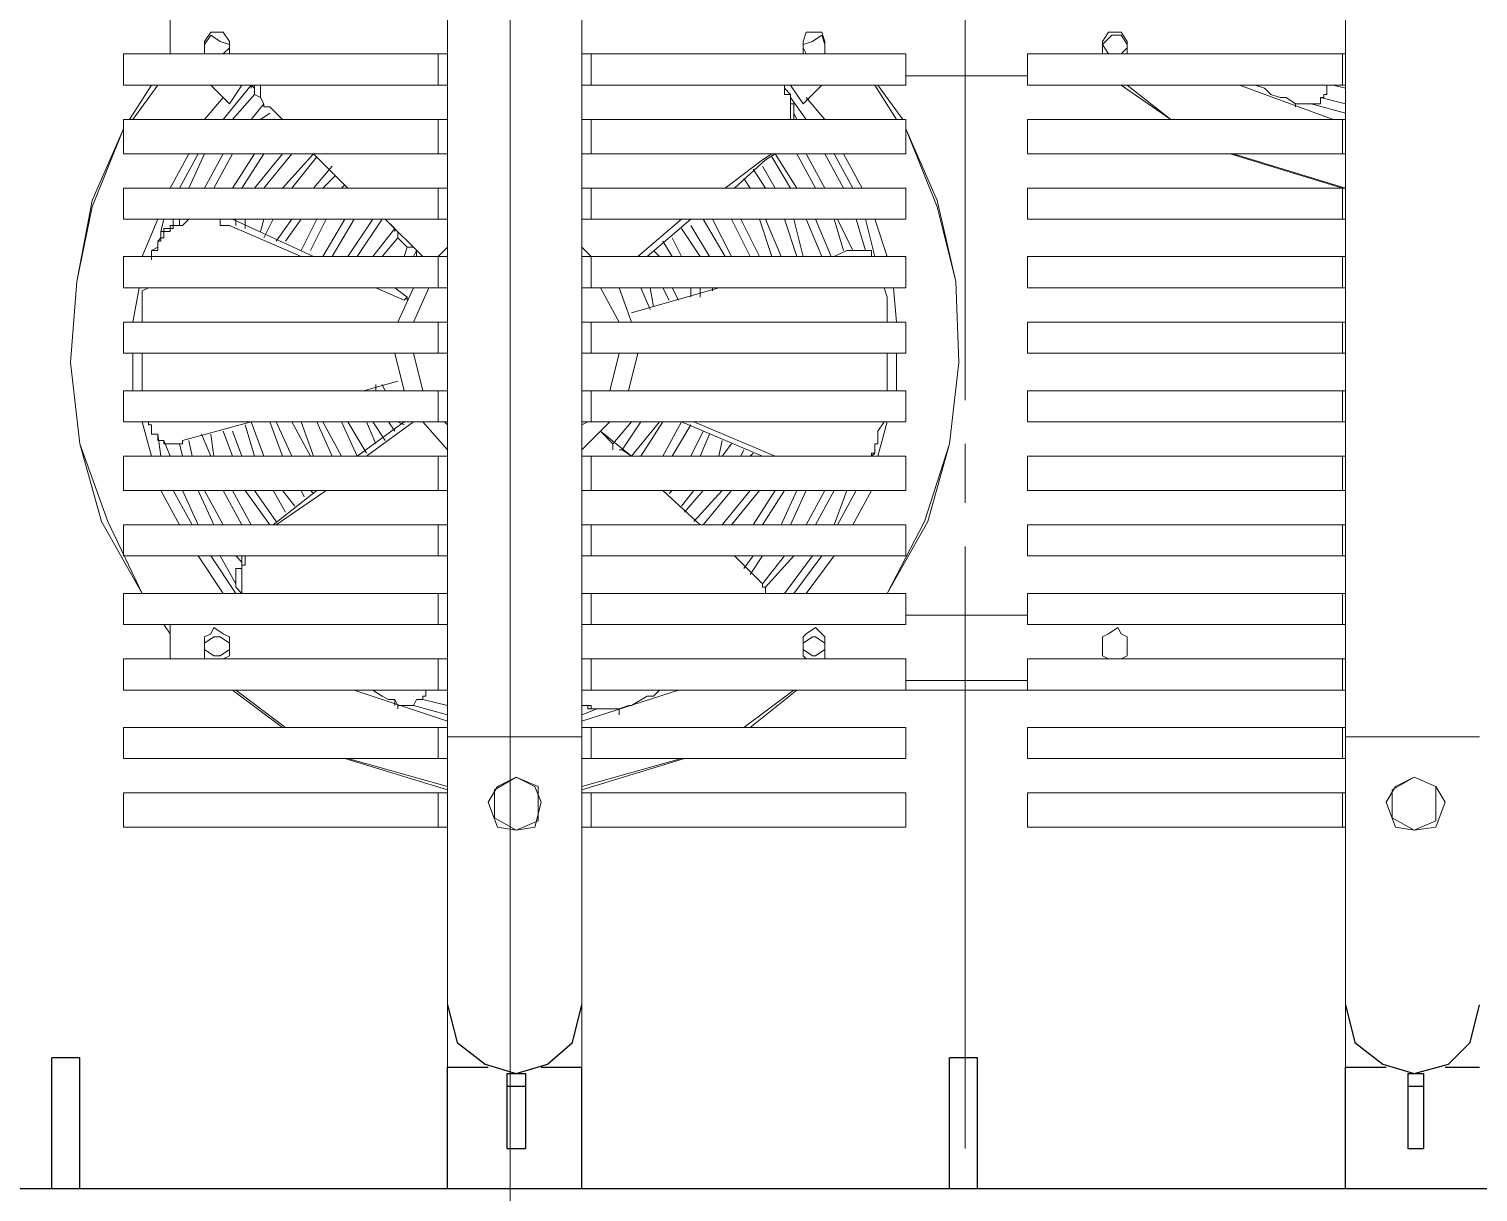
# Model space of a CAD drawing. Header units: millimetres. Extents: x 37084 to 180780, y -153145 to -16322.
# Drawn here: x 72859 to 73826, y -114709 to -113933 of the extents above; entities that cross this region are included whole.
import ezdxf

# ---------------------------------------------------------------- set-up
doc = ezdxf.new("R2010")
doc.units = ezdxf.units.MM
doc.header["$MEASUREMENT"] = 0
doc.linetypes.add('CONTINU', pattern=[0])
doc.layers.add('00', color=5, linetype='Continuous', lineweight=9)
doc.layers.add('1_Day dan', color=5, linetype='Continuous')

# ---------------------------------------------------------------- blocks, each defined once
blk = doc.blocks.new('MBA')
at = {"color": 0, "linetype": 'ByBlock', "lineweight": 9}
for points in [[(1955499.68, 288637.86), (1955499.68, 287181.75)], [(1955589.12, 288637.86), (1955589.12, 287181.75)], [(1956098.76, 288637.86), (1956098.76, 287181.75)], [(1955844.98, 288109.5), (1955844.98, 287708.03)], [(1955314.54, 287938.93), (1955314.54, 287963.89)], [(1955354.07, 287947.25), (1955349.91, 287953.49), (1955343.67, 287953.49), (1955341.59, 287953.49), (1955337.43, 287947.25)], [(1955354.07, 287945.17), (1955347.83, 287947.25), (1955341.59, 287951.41), (1955337.43, 287945.17), (1955337.43, 287938.93)], [(1955337.43, 287938.93), (1955337.43, 287947.25)], [(1955354.07, 287947.25), (1955354.07, 287938.93)], [(1955751.38, 287947.25), (1955749.3, 287953.49), (1955745.14, 287953.49), (1955738.9, 287953.49), (1955736.82, 287947.25)], [(1955751.38, 287938.93), (1955751.38, 287945.17), (1955749.3, 287951.41), (1955743.06, 287947.25), (1955736.82, 287945.17)], [(1955736.82, 287938.93), (1955736.82, 287947.25)], [(1955751.38, 287947.25), (1955751.38, 287938.93)], [(1955953.15, 287947.25), (1955948.99, 287953.49), (1955946.91, 287953.49), (1955940.67, 287953.49), (1955936.51, 287947.25)], [(1955953.15, 287945.17), (1955948.99, 287951.41), (1955942.75, 287951.41), (1955936.51, 287945.17), (1955940.67, 287938.93)], [(1955936.51, 287938.93), (1955936.51, 287947.25)], [(1955953.15, 287947.25), (1955953.15, 287938.93)], [(1955499.68, 287938.93), (1955283.34, 287938.93)], [(1955283.34, 287938.93), (1955283.34, 287918.13)], [(1955349.91, 287938.93), (1955354.07, 287943.09)], [(1955493.44, 287938.93), (1955493.44, 287918.13)], [(1955805.46, 287938.93), (1955589.12, 287938.93)], [(1955595.37, 287938.93), (1955595.37, 287918.13)], [(1955736.82, 287943.09), (1955738.9, 287938.93)], [(1955805.46, 287938.93), (1955805.46, 287918.13)], [(1956098.76, 287938.93), (1955886.59, 287938.93)], [(1955886.59, 287938.93), (1955886.59, 287918.13)], [(1955948.99, 287938.93), (1955953.15, 287943.09)], [(1956096.68, 287938.93), (1956096.68, 287918.13)], [(1955499.68, 287918.13), (1955283.34, 287918.13)], [(1955302.06, 287918.13), (1955287.5, 287895.24)], [(1955306.22, 287918.13), (1955289.58, 287895.24)], [(1955354.07, 287905.64), (1955341.59, 287918.13)], [(1955368.63, 287918.13), (1955349.91, 287895.24)], [(1955362.39, 287918.13), (1955354.07, 287905.64)], [(1955368.63, 287918.13), (1955368.63, 287916.05)], [(1955368.63, 287918.13), (1955368.63, 287916.05), (1955368.63, 287918.13), (1955370.71, 287916.05), (1955370.71, 287918.13)], [(1955370.71, 287918.13), (1955370.71, 287916.05), (1955370.71, 287911.89)], [(1955374.87, 287918.13), (1955370.71, 287918.13)], [(1955381.11, 287903.56), (1955376.95, 287903.56), (1955376.95, 287905.64), (1955374.87, 287909.81), (1955374.87, 287911.89), (1955374.87, 287916.05), (1955374.87, 287918.13)], [(1955805.46, 287918.13), (1955589.12, 287918.13)], [(1955724.34, 287918.13), (1955724.34, 287916.05), (1955728.5, 287911.89), (1955728.5, 287909.81), (1955728.5, 287905.64), (1955730.58, 287905.64), (1955730.58, 287903.56), (1955730.58, 287899.4), (1955730.58, 287897.32), (1955730.58, 287895.24)], [(1955724.34, 287918.13), (1955724.34, 287916.05), (1955724.34, 287911.89), (1955728.5, 287911.89), (1955728.5, 287909.81), (1955728.5, 287905.64), (1955728.5, 287903.56), (1955728.5, 287899.4), (1955728.5, 287897.32), (1955728.5, 287895.24)], [(1955736.82, 287905.64), (1955728.5, 287918.13)], [(1955736.82, 287905.64), (1955749.3, 287918.13)], [(1955799.22, 287895.24), (1955784.66, 287918.13)], [(1955803.38, 287895.24), (1955786.74, 287918.13)], [(1955805.46, 287924.37), (1955886.59, 287924.37)], [(1956098.76, 287918.13), (1955886.59, 287918.13)], [(1955948.99, 287918.13), (1955982.27, 287895.24)], [(1955953.15, 287918.13), (1955982.27, 287895.24)], [(1956028.04, 287918.13), (1956090.44, 287895.24)], [(1956038.44, 287918.13), (1956044.68, 287916.05)], [(1956038.44, 287918.13), (1956044.68, 287916.05)], [(1956086.28, 287918.13), (1956086.28, 287916.05), (1956086.28, 287911.89), (1956084.2, 287911.89), (1956084.2, 287909.81), (1956082.12, 287909.81), (1956082.12, 287905.64), (1956077.96, 287905.64), (1956075.88, 287905.64), (1956071.72, 287905.64), (1956069.64, 287905.64), (1956065.48, 287905.64)], [(1956090.44, 287918.13), (1956098.76, 287916.05)], [(1955349.91, 287909.81), (1955337.43, 287895.24)], [(1955370.71, 287911.89), (1955356.15, 287895.24)], [(1955374.87, 287909.81), (1955370.71, 287911.89)], [(1955738.9, 287895.24), (1955728.5, 287909.81)], [(1955751.38, 287895.24), (1955738.9, 287909.81)], [(1956044.68, 287916.05), (1956048.84, 287911.89)], [(1956044.68, 287916.05), (1956048.84, 287911.89)], [(1956059.24, 287909.81), (1956055.08, 287909.81), (1956048.84, 287911.89), (1956055.08, 287909.81)], [(1956055.08, 287909.81), (1956059.24, 287909.81), (1956065.48, 287905.64)], [(1956059.24, 287909.81), (1956065.48, 287905.64)], [(1956082.12, 287909.81), (1956098.76, 287905.64)], [(1955376.95, 287905.64), (1955368.63, 287895.24)], [(1955381.11, 287899.4), (1955374.87, 287895.24)], [(1955381.11, 287903.56), (1955389.43, 287895.24)], [(1955732.66, 287895.24), (1955730.58, 287899.4)], [(1956065.48, 287905.64), (1956065.48, 287903.56)], [(1956065.48, 287905.64), (1956065.48, 287903.56)], [(1956065.48, 287905.64), (1956065.48, 287903.56)], [(1956065.48, 287905.64), (1956065.48, 287903.56)], [(1956065.48, 287905.64), (1956065.48, 287903.56)], [(1956075.88, 287905.64), (1956098.76, 287899.4)], [(1955283.34, 287889), (1955262.54, 287841.16), (1955252.14, 287787.08), (1955247.98, 287732.99), (1955254.22, 287678.91), (1955268.78, 287626.9), (1955295.82, 287579.06)], [(1955283.34, 287889), (1955262.54, 287837), (1955252.14, 287787.08), (1955247.98, 287732.99), (1955254.22, 287678.91), (1955272.94, 287626.9), (1955295.82, 287579.06)], [(1955499.68, 287895.24), (1955283.34, 287895.24)], [(1955283.34, 287895.24), (1955283.34, 287872.36)], [(1955493.44, 287895.24), (1955493.44, 287872.36)], [(1955805.46, 287895.24), (1955589.12, 287895.24)], [(1955595.37, 287895.24), (1955595.37, 287872.36)], [(1955792.98, 287579.06), (1955820.02, 287626.9), (1955834.58, 287678.91), (1955840.82, 287732.99), (1955838.74, 287787.08), (1955826.26, 287841.16), (1955805.46, 287889)], [(1955792.98, 287579.06), (1955817.94, 287626.9), (1955834.58, 287678.91), (1955840.82, 287732.99), (1955838.74, 287787.08), (1955826.26, 287837), (1955805.46, 287889)], [(1955805.46, 287895.24), (1955805.46, 287872.36)], [(1956098.76, 287895.24), (1955886.59, 287895.24)], [(1955886.59, 287895.24), (1955886.59, 287872.36)], [(1956096.68, 287895.24), (1956096.68, 287872.36)], [(1955499.68, 287872.36), (1955283.34, 287872.36)], [(1955327.02, 287872.36), (1955314.54, 287849.48)], [(1955333.27, 287872.36), (1955320.78, 287849.48)], [(1955337.43, 287872.36), (1955327.02, 287849.48)], [(1955349.91, 287872.36), (1955337.43, 287849.48)], [(1955356.15, 287872.36), (1955343.67, 287849.48)], [(1955370.71, 287872.36), (1955356.15, 287849.48)], [(1955376.95, 287872.36), (1955362.39, 287849.48)], [(1955389.43, 287872.36), (1955370.71, 287849.48)], [(1955395.67, 287872.36), (1955376.95, 287849.48)], [(1955410.23, 287872.36), (1955389.43, 287849.48)], [(1955412.31, 287870.28), (1955395.67, 287849.48)], [(1955410.23, 287872.36), (1955433.11, 287849.48)], [(1955805.46, 287872.36), (1955589.12, 287872.36)], [(1955709.77, 287868.2), (1955716.01, 287872.36)], [(1955711.85, 287868.2), (1955718.09, 287872.36)], [(1955728.5, 287849.48), (1955716.01, 287870.28)], [(1955732.66, 287849.48), (1955718.09, 287872.36)], [(1955745.14, 287849.48), (1955732.66, 287872.36)], [(1955751.38, 287849.48), (1955738.9, 287872.36)], [(1955763.86, 287849.48), (1955751.38, 287872.36)], [(1955770.1, 287849.48), (1955757.62, 287872.36)], [(1955776.34, 287849.48), (1955763.86, 287872.36)], [(1956098.76, 287872.36), (1955886.59, 287872.36)], [(1956021.8, 287872.36), (1956096.68, 287849.48)], [(1956023.88, 287872.36), (1956098.76, 287849.48)], [(1955422.71, 287864.04), (1955410.23, 287849.48)], [(1955709.77, 287868.2), (1955684.81, 287849.48)], [(1955711.85, 287868.2), (1955691.05, 287849.48)], [(1955711.85, 287849.48), (1955703.53, 287861.96)], [(1955718.09, 287849.48), (1955709.77, 287864.04)], [(1955424.79, 287857.8), (1955416.47, 287849.48)], [(1955431.03, 287851.56), (1955428.95, 287849.48)], [(1955701.45, 287849.48), (1955697.29, 287855.72)], [(1955499.68, 287849.48), (1955283.34, 287849.48)], [(1955283.34, 287849.48), (1955283.34, 287828.68)], [(1955493.44, 287849.48), (1955493.44, 287828.68)], [(1955805.46, 287849.48), (1955589.12, 287849.48)], [(1955595.37, 287849.48), (1955595.37, 287828.68)], [(1955695.21, 287849.48), (1955691.05, 287849.48)], [(1955805.46, 287849.48), (1955805.46, 287828.68)], [(1956098.76, 287849.48), (1955886.59, 287849.48)], [(1955886.59, 287849.48), (1955886.59, 287828.68)], [(1956096.68, 287849.48), (1956096.68, 287828.68)], [(1955499.68, 287828.68), (1955283.34, 287828.68)], [(1955306.22, 287828.68), (1955295.82, 287803.72)], [(1955302.06, 287807.88), (1955306.22, 287809.96), (1955306.22, 287814.12), (1955308.3, 287816.2), (1955308.3, 287820.36), (1955310.38, 287820.36), (1955310.38, 287822.44), (1955314.54, 287822.44), (1955314.54, 287824.52), (1955316.62, 287824.52), (1955320.78, 287824.52), (1955320.78, 287828.68)], [(1955302.06, 287807.88), (1955306.22, 287807.88), (1955306.22, 287809.96), (1955306.22, 287814.12), (1955308.3, 287814.12), (1955308.3, 287816.2), (1955310.38, 287816.2), (1955310.38, 287820.36), (1955314.54, 287820.36), (1955314.54, 287822.44), (1955316.62, 287822.44), (1955316.62, 287824.52), (1955320.78, 287824.52), (1955322.86, 287824.52), (1955327.02, 287828.68), (1955329.1, 287828.68)], [(1955310.38, 287828.68), (1955308.3, 287820.36)], [(1955316.62, 287828.68), (1955316.62, 287824.52)], [(1955343.67, 287828.68), (1955347.83, 287828.68), (1955347.83, 287824.52), (1955349.91, 287824.52), (1955354.07, 287824.52)], [(1955354.07, 287824.52), (1955401.91, 287803.72)], [(1955356.15, 287828.68), (1955410.23, 287803.72)], [(1955358.23, 287828.68), (1955358.23, 287824.52)], [(1955364.47, 287828.68), (1955364.47, 287822.44)], [(1955376.95, 287828.68), (1955374.87, 287820.36)], [(1955383.19, 287828.68), (1955376.95, 287816.2)], [(1955395.67, 287828.68), (1955385.27, 287814.12)], [(1955401.91, 287828.68), (1955391.51, 287814.12)], [(1955412.31, 287828.68), (1955401.91, 287807.88)], [(1955418.55, 287828.68), (1955408.15, 287807.88)], [(1955431.03, 287828.68), (1955416.47, 287803.72)], [(1955437.27, 287828.68), (1955422.71, 287803.72)], [(1955449.75, 287828.68), (1955433.11, 287803.72)], [(1955455.99, 287828.68), (1955439.35, 287803.72)], [(1955464.32, 287822.44), (1955449.75, 287803.72)], [(1955458.07, 287828.68), (1955483.04, 287803.72)], [(1955464.32, 287822.44), (1955458.07, 287828.68)], [(1955464.32, 287822.44), (1955464.32, 287820.36)], [(1955805.46, 287828.68), (1955589.12, 287828.68)], [(1955655.69, 287828.68), (1955626.57, 287803.72)], [(1955661.93, 287828.68), (1955632.81, 287803.72)], [(1955668.17, 287803.72), (1955655.69, 287822.44)], [(1955674.41, 287803.72), (1955661.93, 287824.52)], [(1955684.81, 287803.72), (1955670.25, 287828.68)], [(1955688.97, 287803.72), (1955676.49, 287828.68)], [(1955701.45, 287803.72), (1955688.97, 287828.68)], [(1955707.69, 287803.72), (1955695.21, 287828.68)], [(1955716.01, 287803.72), (1955707.69, 287828.68)], [(1955722.25, 287803.72), (1955711.85, 287828.68)], [(1955732.66, 287803.72), (1955724.34, 287828.68)], [(1955736.82, 287803.72), (1955730.58, 287828.68)], [(1955749.3, 287803.72), (1955738.9, 287828.68)], [(1955755.54, 287803.72), (1955745.14, 287828.68)], [(1955763.86, 287807.88), (1955757.62, 287828.68)], [(1955770.1, 287807.88), (1955759.7, 287828.68)], [(1955778.42, 287807.88), (1955772.18, 287828.68)], [(1955784.66, 287803.72), (1955778.42, 287828.68)], [(1955792.98, 287803.72), (1955784.66, 287828.68)], [(1956098.76, 287828.68), (1955886.59, 287828.68)], [(1955466.4, 287816.2), (1955455.99, 287803.72)], [(1955466.4, 287820.36), (1955466.4, 287816.2), (1955466.4, 287820.36)], [(1955472.64, 287809.96), (1955466.4, 287816.2)], [(1955649.45, 287803.72), (1955643.21, 287814.12)], [(1955655.69, 287803.72), (1955649.45, 287816.2)], [(1955499.68, 287803.72), (1955283.34, 287803.72)], [(1955283.34, 287803.72), (1955283.34, 287782.92)], [(1955302.06, 287807.88), (1955302.06, 287803.72)], [(1955302.06, 287807.88), (1955302.06, 287803.72)], [(1955302.06, 287803.72), (1955302.06, 287801.64)], [(1955472.64, 287809.96), (1955470.56, 287803.72)], [(1955472.64, 287809.96), (1955476.8, 287809.96)], [(1955478.88, 287807.88), (1955476.8, 287803.72)], [(1955478.88, 287803.72), (1955478.88, 287807.88)], [(1955478.88, 287807.88), (1955478.88, 287803.72)], [(1955499.68, 287809.96), (1955493.44, 287803.72)], [(1955493.44, 287803.72), (1955493.44, 287782.92)], [(1955595.37, 287803.72), (1955589.12, 287809.96)], [(1955805.46, 287803.72), (1955589.12, 287803.72)], [(1955595.37, 287803.72), (1955595.37, 287782.92)], [(1955634.89, 287803.72), (1955632.81, 287803.72)], [(1955641.13, 287803.72), (1955636.97, 287807.88)], [(1955765.94, 287807.88), (1955757.62, 287803.72)], [(1955765.94, 287807.88), (1955770.1, 287807.88), (1955772.18, 287807.88), (1955776.34, 287807.88), (1955778.42, 287807.88), (1955782.58, 287807.88), (1955782.58, 287803.72), (1955784.66, 287803.72)], [(1955805.46, 287803.72), (1955805.46, 287782.92)], [(1956098.76, 287803.72), (1955886.59, 287803.72)], [(1955886.59, 287803.72), (1955886.59, 287782.92)], [(1956096.68, 287803.72), (1956096.68, 287782.92)], [(1955499.68, 287782.92), (1955283.34, 287782.92)], [(1955293.74, 287782.92), (1955289.58, 287760.03)], [(1955299.98, 287782.92), (1955295.82, 287780.84), (1955295.82, 287770.43)], [(1955451.83, 287782.92), (1955470.56, 287774.59)], [(1955464.32, 287782.92), (1955472.64, 287776.67)], [(1955476.8, 287782.92), (1955466.4, 287760.03)], [(1955487.2, 287782.92), (1955476.8, 287760.03)], [(1955805.46, 287782.92), (1955589.12, 287782.92)], [(1955614.09, 287760.03), (1955601.61, 287782.92)], [(1955622.41, 287760.03), (1955614.09, 287782.92)], [(1955680.65, 287782.92), (1955622.41, 287766.27)], [(1955634.89, 287768.35), (1955628.65, 287782.92)], [(1955636.97, 287770.43), (1955634.89, 287782.92)], [(1955647.37, 287774.59), (1955643.21, 287782.92)], [(1955653.61, 287774.59), (1955649.45, 287782.92)], [(1955661.93, 287776.67), (1955661.93, 287782.92)], [(1955668.17, 287776.67), (1955668.17, 287782.92)], [(1955676.49, 287780.84), (1955676.49, 287782.92)], [(1955792.98, 287776.67), (1955790.9, 287782.92), (1955792.98, 287776.67)], [(1955799.22, 287760.03), (1955797.14, 287782.92)], [(1956098.76, 287782.92), (1955886.59, 287782.92)], [(1955470.56, 287774.59), (1955472.64, 287776.67)], [(1955472.64, 287776.67), (1955472.64, 287774.59)], [(1955792.98, 287770.43), (1955792.98, 287776.67)], [(1955792.98, 287770.43), (1955792.98, 287776.67)], [(1955295.82, 287770.43), (1955295.82, 287766.27)], [(1955295.82, 287766.27), (1955295.82, 287760.03), (1955295.82, 287766.27)], [(1955792.98, 287770.43), (1955792.98, 287766.27), (1955792.98, 287760.03)], [(1955792.98, 287766.27), (1955792.98, 287770.43)], [(1955792.98, 287760.03), (1955792.98, 287766.27)], [(1955499.68, 287760.03), (1955283.34, 287760.03)], [(1955283.34, 287760.03), (1955283.34, 287739.23)], [(1955493.44, 287760.03), (1955493.44, 287739.23)], [(1955805.46, 287760.03), (1955589.12, 287760.03)], [(1955595.37, 287760.03), (1955595.37, 287739.23)], [(1955805.46, 287760.03), (1955805.46, 287739.23)], [(1956098.76, 287760.03), (1955886.59, 287760.03)], [(1955886.59, 287760.03), (1955886.59, 287739.23)], [(1956096.68, 287760.03), (1956096.68, 287739.23)], [(1955499.68, 287739.23), (1955283.34, 287739.23)], [(1955289.58, 287739.23), (1955289.58, 287714.27)], [(1955295.82, 287739.23), (1955295.82, 287735.07)], [(1955295.82, 287739.23), (1955295.82, 287735.07)], [(1955295.82, 287735.07), (1955295.82, 287726.75)], [(1955295.82, 287722.59), (1955295.82, 287726.75), (1955295.82, 287735.07)], [(1955464.32, 287739.23), (1955470.56, 287714.27)], [(1955476.8, 287739.23), (1955483.04, 287714.27)], [(1955805.46, 287739.23), (1955589.12, 287739.23)], [(1955607.85, 287714.27), (1955614.09, 287739.23)], [(1955620.33, 287714.27), (1955626.57, 287739.23)], [(1955792.98, 287732.99), (1955792.98, 287739.23), (1955792.98, 287732.99)], [(1955799.22, 287714.27), (1955799.22, 287739.23)], [(1956098.76, 287739.23), (1955886.59, 287739.23)], [(1955295.82, 287714.27), (1955295.82, 287718.43), (1955295.82, 287722.59), (1955295.82, 287726.75)], [(1955792.98, 287728.83), (1955792.98, 287732.99)], [(1955792.98, 287728.83), (1955792.98, 287732.99)], [(1955792.98, 287732.99), (1955792.98, 287728.83)], [(1955792.98, 287722.59), (1955792.98, 287728.83), (1955792.98, 287722.59)], [(1955295.82, 287714.27), (1955295.82, 287718.43), (1955295.82, 287722.59)], [(1955443.51, 287714.27), (1955466.4, 287720.51)], [(1955451.83, 287718.43), (1955451.83, 287714.27)], [(1955455.99, 287718.43), (1955458.07, 287714.27)], [(1955792.98, 287718.43), (1955792.98, 287722.59)], [(1955792.98, 287714.27), (1955792.98, 287718.43)], [(1955499.68, 287714.27), (1955283.34, 287714.27)], [(1955283.34, 287714.27), (1955283.34, 287693.47)], [(1955493.44, 287714.27), (1955493.44, 287693.47)], [(1955805.46, 287714.27), (1955589.12, 287714.27)], [(1955595.37, 287714.27), (1955595.37, 287693.47)], [(1955805.46, 287714.27), (1955805.46, 287693.47)], [(1956098.76, 287714.27), (1955886.59, 287714.27)], [(1955886.59, 287714.27), (1955886.59, 287693.47)], [(1956096.68, 287714.27), (1956096.68, 287693.47)], [(1955499.68, 287693.47), (1955283.34, 287693.47)], [(1955295.82, 287693.47), (1955302.06, 287670.59)], [(1955299.98, 287691.39), (1955299.98, 287693.47)], [(1955299.98, 287691.39), (1955299.98, 287693.47)], [(1955322.86, 287680.99), (1955322.86, 287678.91), (1955320.78, 287678.91), (1955316.62, 287678.91), (1955314.54, 287678.91), (1955310.38, 287678.91), (1955310.38, 287680.99), (1955308.3, 287680.99), (1955306.22, 287680.99), (1955306.22, 287685.15), (1955302.06, 287685.15), (1955302.06, 287687.23), (1955302.06, 287691.39), (1955299.98, 287691.39)], [(1955322.86, 287680.99), (1955368.63, 287693.47)], [(1955349.91, 287687.23), (1955356.15, 287670.59)], [(1955356.15, 287687.23), (1955362.39, 287670.59)], [(1955364.47, 287691.39), (1955370.71, 287670.59)], [(1955368.63, 287693.47), (1955376.95, 287670.59)], [(1955381.11, 287693.47), (1955389.43, 287670.59)], [(1955385.27, 287693.47), (1955395.67, 287670.59)], [(1955395.67, 287693.47), (1955408.15, 287670.59)], [(1955401.91, 287693.47), (1955410.23, 287670.59)], [(1955412.31, 287693.47), (1955422.71, 287670.59)], [(1955416.47, 287693.47), (1955428.95, 287670.59)], [(1955428.95, 287693.47), (1955439.35, 287670.59)], [(1955433.11, 287693.47), (1955445.59, 287672.67)], [(1955439.35, 287670.59), (1955470.56, 287693.47)], [(1955445.59, 287670.59), (1955476.8, 287693.47)], [(1955445.59, 287693.47), (1955451.83, 287678.91)], [(1955449.75, 287693.47), (1955458.07, 287680.99)], [(1955460.15, 287693.47), (1955464.32, 287687.23)], [(1955466.4, 287693.47), (1955470.56, 287691.39)], [(1955483.04, 287693.47), (1955499.68, 287674.75)], [(1955497.6, 287693.47), (1955499.68, 287691.39)], [(1955805.46, 287693.47), (1955589.12, 287693.47)], [(1955589.12, 287674.75), (1955607.85, 287693.47)], [(1955589.12, 287691.39), (1955593.29, 287693.47)], [(1955622.41, 287670.59), (1955601.61, 287687.23)], [(1955609.93, 287678.91), (1955601.61, 287687.23)], [(1955609.93, 287678.91), (1955622.41, 287693.47)], [(1955616.17, 287674.75), (1955628.65, 287693.47)], [(1955622.41, 287670.59), (1955641.13, 287693.47)], [(1955628.65, 287670.59), (1955643.21, 287693.47)], [(1955643.21, 287670.59), (1955655.69, 287693.47)], [(1955649.45, 287670.59), (1955661.93, 287691.39)], [(1955709.77, 287670.59), (1955655.69, 287693.47)], [(1955661.93, 287670.59), (1955670.25, 287687.23)], [(1955718.09, 287670.59), (1955664.01, 287693.47)], [(1955786.74, 287687.23), (1955790.9, 287693.47)], [(1955786.74, 287670.59), (1955792.98, 287693.47)], [(1955786.74, 287680.99), (1955786.74, 287687.23)], [(1956098.76, 287693.47), (1955886.59, 287693.47)], [(1955306.22, 287685.15), (1955308.3, 287670.59)], [(1955310.38, 287680.99), (1955314.54, 287670.59)], [(1955320.78, 287678.91), (1955322.86, 287670.59)], [(1955327.02, 287680.99), (1955329.1, 287670.59)], [(1955335.35, 287685.15), (1955341.59, 287670.59)], [(1955341.59, 287685.15), (1955343.67, 287670.59)], [(1955609.93, 287678.91), (1955609.93, 287674.75)], [(1955668.17, 287670.59), (1955674.41, 287685.15)], [(1955680.65, 287670.59), (1955682.73, 287680.99)], [(1955682.73, 287670.59), (1955688.97, 287678.91)], [(1955786.74, 287680.99), (1955786.74, 287678.91), (1955784.66, 287678.91), (1955784.66, 287674.75), (1955784.66, 287672.67), (1955782.58, 287670.59)], [(1955786.74, 287680.99), (1955786.74, 287678.91), (1955784.66, 287678.91), (1955784.66, 287674.75), (1955784.66, 287672.67), (1955782.58, 287672.67), (1955782.58, 287670.59)], [(1955786.74, 287680.99), (1955786.74, 287678.91)], [(1955786.74, 287680.99), (1955786.74, 287678.91)], [(1955786.74, 287680.99), (1955786.74, 287678.91)], [(1955844.98, 287678.91), (1955844.98, 287639.38)], [(1955499.68, 287670.59), (1955283.34, 287670.59)], [(1955283.34, 287670.59), (1955283.34, 287647.71)], [(1955493.44, 287670.59), (1955493.44, 287647.71)], [(1955805.46, 287670.59), (1955589.12, 287670.59)], [(1955595.37, 287670.59), (1955595.37, 287647.71)], [(1955616.17, 287674.75), (1955614.09, 287674.75)], [(1955622.41, 287670.59), (1955616.17, 287674.75)], [(1955695.21, 287670.59), (1955697.29, 287674.75)], [(1955701.45, 287670.59), (1955703.53, 287672.67)], [(1955805.46, 287670.59), (1955805.46, 287647.71)], [(1956098.76, 287670.59), (1955886.59, 287670.59)], [(1955886.59, 287670.59), (1955886.59, 287647.71)], [(1956096.68, 287670.59), (1956096.68, 287647.71)], [(1955499.68, 287647.71), (1955283.34, 287647.71)], [(1955308.3, 287647.71), (1955320.78, 287624.82)], [(1955316.62, 287647.71), (1955329.1, 287624.82)], [(1955322.86, 287647.71), (1955333.27, 287624.82)], [(1955333.27, 287647.71), (1955343.67, 287624.82)], [(1955337.43, 287647.71), (1955349.91, 287624.82)], [(1955349.91, 287647.71), (1955362.39, 287624.82)], [(1955356.15, 287647.71), (1955368.63, 287624.82)], [(1955364.47, 287647.71), (1955381.11, 287624.82)], [(1955370.71, 287647.71), (1955385.27, 287626.9)], [(1955383.19, 287647.71), (1955391.51, 287633.14)], [(1955383.19, 287624.82), (1955412.31, 287647.71)], [(1955385.27, 287624.82), (1955418.55, 287647.71)], [(1955389.43, 287647.71), (1955397.75, 287637.3)], [(1955401.91, 287647.71), (1955403.99, 287643.54)], [(1955408.15, 287647.71), (1955410.23, 287645.62)], [(1955805.46, 287647.71), (1955589.12, 287647.71)], [(1955668.17, 287624.82), (1955643.21, 287647.71)], [(1955647.37, 287645.62), (1955649.45, 287647.71)], [(1955655.69, 287637.3), (1955664.01, 287647.71)], [(1955657.77, 287633.14), (1955670.25, 287647.71)], [(1955664.01, 287626.9), (1955682.73, 287647.71)], [(1955670.25, 287624.82), (1955688.97, 287647.71)], [(1955682.73, 287624.82), (1955701.45, 287647.71)], [(1955688.97, 287624.82), (1955707.69, 287647.71)], [(1955703.53, 287624.82), (1955718.09, 287647.71)], [(1955709.77, 287624.82), (1955724.34, 287647.71)], [(1955722.25, 287624.82), (1955732.66, 287647.71)], [(1955728.5, 287624.82), (1955738.9, 287647.71)], [(1955738.9, 287624.82), (1955751.38, 287647.71)], [(1955745.14, 287624.82), (1955757.62, 287647.71)], [(1955757.62, 287624.82), (1955765.94, 287647.71)], [(1955759.7, 287624.82), (1955772.18, 287647.71)], [(1955770.1, 287624.82), (1955782.58, 287647.71)], [(1956098.76, 287647.71), (1955886.59, 287647.71)], [(1955499.68, 287624.82), (1955283.34, 287624.82)], [(1955283.34, 287624.82), (1955283.34, 287604.02)], [(1955493.44, 287624.82), (1955493.44, 287604.02)], [(1955805.46, 287624.82), (1955589.12, 287624.82)], [(1955595.37, 287624.82), (1955595.37, 287604.02)], [(1955805.46, 287624.82), (1955805.46, 287604.02)], [(1956098.76, 287624.82), (1955886.59, 287624.82)], [(1955886.59, 287624.82), (1955886.59, 287604.02)], [(1956096.68, 287624.82), (1956096.68, 287604.02)], [(1955844.98, 287610.26), (1955844.98, 287208.79)], [(1955499.68, 287604.02), (1955283.34, 287604.02)], [(1955333.27, 287604.02), (1955349.91, 287579.06)], [(1955341.59, 287604.02), (1955358.23, 287579.06)], [(1955347.83, 287604.02), (1955358.23, 287585.3)], [(1955358.23, 287604.02), (1955362.39, 287599.86)], [(1955362.39, 287579.06), (1955358.23, 287583.22), (1955358.23, 287585.3), (1955358.23, 287589.46), (1955358.23, 287591.54), (1955358.23, 287595.7), (1955362.39, 287595.7), (1955362.39, 287597.78), (1955362.39, 287599.86), (1955362.39, 287604.02)], [(1955362.39, 287579.06), (1955362.39, 287583.22), (1955362.39, 287585.3), (1955362.39, 287589.46), (1955362.39, 287591.54), (1955362.39, 287595.7), (1955362.39, 287597.78), (1955364.47, 287597.78), (1955364.47, 287599.86), (1955364.47, 287604.02)], [(1955805.46, 287604.02), (1955589.12, 287604.02)], [(1955709.77, 287585.3), (1955691.05, 287604.02)], [(1955697.29, 287595.7), (1955703.53, 287604.02)], [(1955701.45, 287591.54), (1955709.77, 287604.02)], [(1955709.77, 287585.3), (1955724.34, 287604.02)], [(1955711.85, 287583.22), (1955730.58, 287604.02)], [(1955724.34, 287579.06), (1955743.06, 287604.02)], [(1955730.58, 287579.06), (1955749.3, 287604.02)], [(1955738.9, 287579.06), (1955757.62, 287604.02)], [(1956098.76, 287604.02), (1955886.59, 287604.02)], [(1955709.77, 287585.3), (1955709.77, 287583.22), (1955711.85, 287583.22), (1955711.85, 287579.06)], [(1955499.68, 287579.06), (1955283.34, 287579.06)], [(1955283.34, 287579.06), (1955283.34, 287558.26)], [(1955493.44, 287579.06), (1955493.44, 287558.26)], [(1955805.46, 287579.06), (1955589.12, 287579.06)], [(1955595.37, 287579.06), (1955595.37, 287558.26)], [(1955805.46, 287579.06), (1955805.46, 287558.26)], [(1956098.76, 287579.06), (1955886.59, 287579.06)], [(1955886.59, 287579.06), (1955886.59, 287558.26)], [(1956096.68, 287579.06), (1956096.68, 287558.26)], [(1955886.59, 287564.5), (1955805.46, 287564.5)], [(1955499.68, 287558.26), (1955283.34, 287558.26)], [(1955310.38, 287558.26), (1955314.54, 287552.02)], [(1955314.54, 287558.26), (1955314.54, 287535.38)], [(1955314.54, 287558.26), (1955314.54, 287556.18)], [(1955354.07, 287549.94), (1955349.91, 287552.02), (1955343.67, 287556.18), (1955341.59, 287552.02), (1955337.43, 287549.94)], [(1955805.46, 287558.26), (1955589.12, 287558.26)], [(1955751.38, 287549.94), (1955749.3, 287552.02), (1955745.14, 287556.18), (1955738.9, 287552.02), (1955736.82, 287549.94)], [(1956098.76, 287558.26), (1955886.59, 287558.26)], [(1955953.15, 287549.94), (1955948.99, 287552.02), (1955946.91, 287556.18), (1955940.67, 287552.02), (1955936.51, 287549.94)], [(1955337.43, 287537.46), (1955337.43, 287549.94)], [(1955354.07, 287545.78), (1955347.83, 287549.94), (1955343.67, 287549.94), (1955337.43, 287545.78), (1955337.43, 287541.62), (1955343.67, 287537.46), (1955347.83, 287537.46), (1955354.07, 287541.62)], [(1955354.07, 287549.94), (1955354.07, 287537.46)], [(1955736.82, 287537.46), (1955736.82, 287549.94)], [(1955736.82, 287541.62), (1955743.06, 287537.46), (1955745.14, 287537.46), (1955751.38, 287541.62), (1955751.38, 287545.78), (1955745.14, 287549.94), (1955743.06, 287549.94), (1955736.82, 287545.78)], [(1955751.38, 287549.94), (1955751.38, 287537.46)], [(1955936.51, 287537.46), (1955936.51, 287549.94)], [(1955953.15, 287549.94), (1955953.15, 287537.46)], [(1955499.68, 287535.38), (1955283.34, 287535.38)], [(1955283.34, 287535.38), (1955283.34, 287514.57)], [(1955337.43, 287537.46), (1955337.43, 287535.38)], [(1955349.91, 287535.38), (1955354.07, 287537.46)], [(1955493.44, 287535.38), (1955493.44, 287514.57)], [(1955805.46, 287535.38), (1955589.12, 287535.38)], [(1955595.37, 287535.38), (1955595.37, 287514.57)], [(1955736.82, 287537.46), (1955738.9, 287535.38)], [(1955751.38, 287535.38), (1955751.38, 287537.46)], [(1955805.46, 287535.38), (1955805.46, 287514.57)], [(1956098.76, 287535.38), (1955886.59, 287535.38)], [(1955886.59, 287535.38), (1955886.59, 287514.57)], [(1955936.51, 287537.46), (1955940.67, 287535.38)], [(1955948.99, 287535.38), (1955953.15, 287537.46)], [(1956096.68, 287535.38), (1956096.68, 287514.57)], [(1955499.68, 287514.57), (1955283.34, 287514.57)], [(1955356.15, 287514.57), (1955389.43, 287489.61)], [(1955358.23, 287514.57), (1955391.51, 287489.61)], [(1955437.27, 287514.57), (1955499.68, 287493.77)], [(1955460.15, 287508.33), (1955455.99, 287510.41), (1955449.75, 287514.57), (1955455.99, 287510.41)], [(1955485.12, 287514.57), (1955485.12, 287510.41), (1955483.04, 287510.41), (1955483.04, 287508.33), (1955478.88, 287508.33), (1955476.8, 287504.17), (1955472.64, 287504.17), (1955470.56, 287504.17), (1955466.4, 287504.17)], [(1955805.46, 287514.57), (1955589.12, 287514.57)], [(1955589.12, 287493.77), (1955653.61, 287514.57)], [(1955636.97, 287510.41), (1955641.13, 287514.57)], [(1955697.29, 287489.61), (1955730.58, 287514.57)], [(1955701.45, 287489.61), (1955732.66, 287514.57)], [(1955886.59, 287520.82), (1955805.46, 287520.82)], [(1955805.46, 287514.57), (1955886.59, 287514.57)], [(1956098.76, 287514.57), (1955886.59, 287514.57)], [(1955455.99, 287510.41), (1955460.15, 287508.33), (1955464.32, 287508.33)], [(1955466.4, 287504.17), (1955464.32, 287508.33), (1955460.15, 287508.33)], [(1955464.32, 287508.33), (1955464.32, 287504.17)], [(1955466.4, 287504.17), (1955466.4, 287502.09)], [(1955476.8, 287504.17), (1955499.68, 287497.93)], [(1955483.04, 287508.33), (1955499.68, 287504.17)], [(1955609.93, 287502.09), (1955607.85, 287502.09), (1955605.77, 287502.09), (1955601.61, 287502.09), (1955599.53, 287502.09), (1955595.37, 287502.09), (1955595.37, 287504.17), (1955593.29, 287504.17), (1955589.12, 287504.17), (1955589.12, 287508.33)], [(1955609.93, 287502.09), (1955607.85, 287502.09), (1955605.77, 287502.09), (1955601.61, 287502.09), (1955599.53, 287502.09), (1955595.37, 287502.09), (1955593.29, 287502.09), (1955593.29, 287504.17), (1955589.12, 287504.17)], [(1955589.12, 287497.93), (1955599.53, 287502.09)], [(1955609.93, 287502.09), (1955614.09, 287502.09)], [(1955609.93, 287502.09), (1955614.09, 287502.09)], [(1955614.09, 287502.09), (1955620.33, 287504.17)], [(1955614.09, 287502.09), (1955614.09, 287497.93)], [(1955614.09, 287502.09), (1955614.09, 287497.93)], [(1955620.33, 287504.17), (1955622.41, 287504.17)], [(1955636.97, 287510.41), (1955632.81, 287510.41), (1955622.41, 287504.17)], [(1955499.68, 287489.61), (1955283.34, 287489.61)], [(1955283.34, 287489.61), (1955283.34, 287468.81)], [(1955493.44, 287489.61), (1955493.44, 287468.81)], [(1955499.68, 287483.37), (1955589.12, 287483.37)], [(1955805.46, 287489.61), (1955589.12, 287489.61)], [(1955595.37, 287489.61), (1955595.37, 287468.81)], [(1955805.46, 287489.61), (1955805.46, 287468.81)], [(1956098.76, 287489.61), (1955886.59, 287489.61)], [(1955886.59, 287489.61), (1955886.59, 287468.81)], [(1956096.68, 287489.61), (1956096.68, 287468.81)], [(1956098.76, 287483.37), (1956188.21, 287483.37)], [(1955499.68, 287468.81), (1955283.34, 287468.81)], [(1955431.03, 287468.81), (1955499.68, 287448.01)], [(1955433.11, 287468.81), (1955499.68, 287450.09)], [(1955805.46, 287468.81), (1955589.12, 287468.81)], [(1955589.12, 287448.01), (1955657.77, 287468.81)], [(1955589.12, 287450.09), (1955655.69, 287468.81)], [(1956098.76, 287468.81), (1955886.59, 287468.81)], [(1955526.72, 287439.69), (1955532.96, 287423.05), (1955545.44, 287420.97), (1955557.92, 287423.05), (1955562.08, 287439.69), (1955557.92, 287450.09), (1955545.44, 287456.33), (1955532.96, 287450.09), (1955526.72, 287439.69)], [(1955545.44, 287456.33), (1955530.88, 287448.01)], [(1955560, 287450.09), (1955545.44, 287456.33)], [(1956125.81, 287439.69), (1956132.05, 287423.05), (1956144.53, 287420.97), (1956159.09, 287423.05), (1956165.33, 287439.69), (1956159.09, 287450.09), (1956144.53, 287456.33), (1956132.05, 287450.09), (1956125.81, 287439.69)], [(1956144.53, 287456.33), (1956129.97, 287448.01)], [(1956159.09, 287450.09), (1956144.53, 287456.33)], [(1955499.68, 287445.93), (1955283.34, 287445.93)], [(1955283.34, 287445.93), (1955283.34, 287423.05)], [(1955493.44, 287445.93), (1955493.44, 287423.05)], [(1955530.88, 287448.01), (1955530.88, 287429.29)], [(1955560, 287427.21), (1955560, 287450.09)], [(1955805.46, 287445.93), (1955589.12, 287445.93)], [(1955595.37, 287445.93), (1955595.37, 287423.05)], [(1955805.46, 287445.93), (1955805.46, 287423.05)], [(1956098.76, 287445.93), (1955886.59, 287445.93)], [(1955886.59, 287445.93), (1955886.59, 287423.05)], [(1956096.68, 287445.93), (1956096.68, 287423.05)], [(1956129.97, 287448.01), (1956129.97, 287429.29)], [(1956159.09, 287427.21), (1956159.09, 287450.09)], [(1955530.88, 287429.29), (1955545.44, 287420.97)], [(1955545.44, 287420.97), (1955560, 287427.21)], [(1956129.97, 287429.29), (1956144.53, 287420.97)], [(1956144.53, 287420.97), (1956159.09, 287427.21)], [(1955499.68, 287423.05), (1955283.34, 287423.05)], [(1955805.46, 287423.05), (1955589.12, 287423.05)], [(1956098.76, 287423.05), (1955886.59, 287423.05)]]:
    blk.add_lwpolyline(points, dxfattribs=at)
at = {"color": 0, "linetype": 'ByBlock', "lineweight": 25}
for points in [[(1955499.68, 287304.48), (1955505.92, 287279.52), (1955524.64, 287264.96), (1955545.44, 287258.72), (1955566.24, 287264.96), (1955582.88, 287279.52), (1955589.12, 287304.48)], [(1956098.76, 287304.48), (1956105, 287279.52), (1956123.73, 287264.96), (1956144.53, 287258.72), (1956167.41, 287264.96), (1956181.97, 287279.52), (1956188.21, 287304.48)], [(1955254.22, 287269.12), (1955235.5, 287269.12)], [(1955235.5, 287181.75), (1955235.5, 287269.12)], [(1955254.22, 287181.75), (1955254.22, 287269.12)], [(1955499.68, 287262.88), (1955526.72, 287262.88)], [(1955499.68, 287181.75), (1955499.68, 287262.88)], [(1955562.08, 287262.88), (1955589.12, 287262.88)], [(1955589.12, 287181.75), (1955589.12, 287262.88)], [(1955853.3, 287269.12), (1955834.58, 287269.12)], [(1955834.58, 287181.75), (1955834.58, 287269.12)], [(1955853.3, 287181.75), (1955853.3, 287269.12)], [(1956098.76, 287262.88), (1956125.81, 287262.88)], [(1956098.76, 287181.75), (1956098.76, 287262.88)], [(1956165.33, 287262.88), (1956188.21, 287262.88)], [(1955539.2, 287258.72), (1955551.68, 287258.72)], [(1955539.2, 287258.72), (1955539.2, 287208.79)], [(1955539.2, 287250.39), (1955551.68, 287250.39)], [(1955551.68, 287258.72), (1955551.68, 287208.79)], [(1956140.37, 287258.72), (1956150.77, 287258.72)], [(1956140.37, 287258.72), (1956140.37, 287208.79)], [(1956140.37, 287250.39), (1956150.77, 287250.39)], [(1956150.77, 287258.72), (1956150.77, 287208.79)], [(1955539.2, 287208.79), (1955551.68, 287208.79)], [(1956140.37, 287208.79), (1956150.77, 287208.79)], [(1958262.13, 287181.75), (1954790.34, 287181.75)]]:
    blk.add_lwpolyline(points, dxfattribs=at)
blk = doc.blocks.new('LT220')
at = {"layer": '1_Day dan', "color": 0, "linetype": 'ByBlock', "lineweight": -2, "ltscale": 4500}
blk.add_line((484931.42, 49095.98), (484931.65, -12360.95), dxfattribs=at)

msp = doc.modelspace()

# ---------------------------------------------------------------- block references
at = {"layer": '00', "lineweight": 20, "ltscale": 4500}
msp.add_blockref('LT220', (-411751.59, -105303.54, 0), dxfattribs=at)
at = {"layer": '00', "linetype": 'CONTINU', "lineweight": 20}
msp.add_blockref('MBA', (-1882361.32, -401888.42, 0), dxfattribs=at)

doc.saveas('drawing.dxf')
